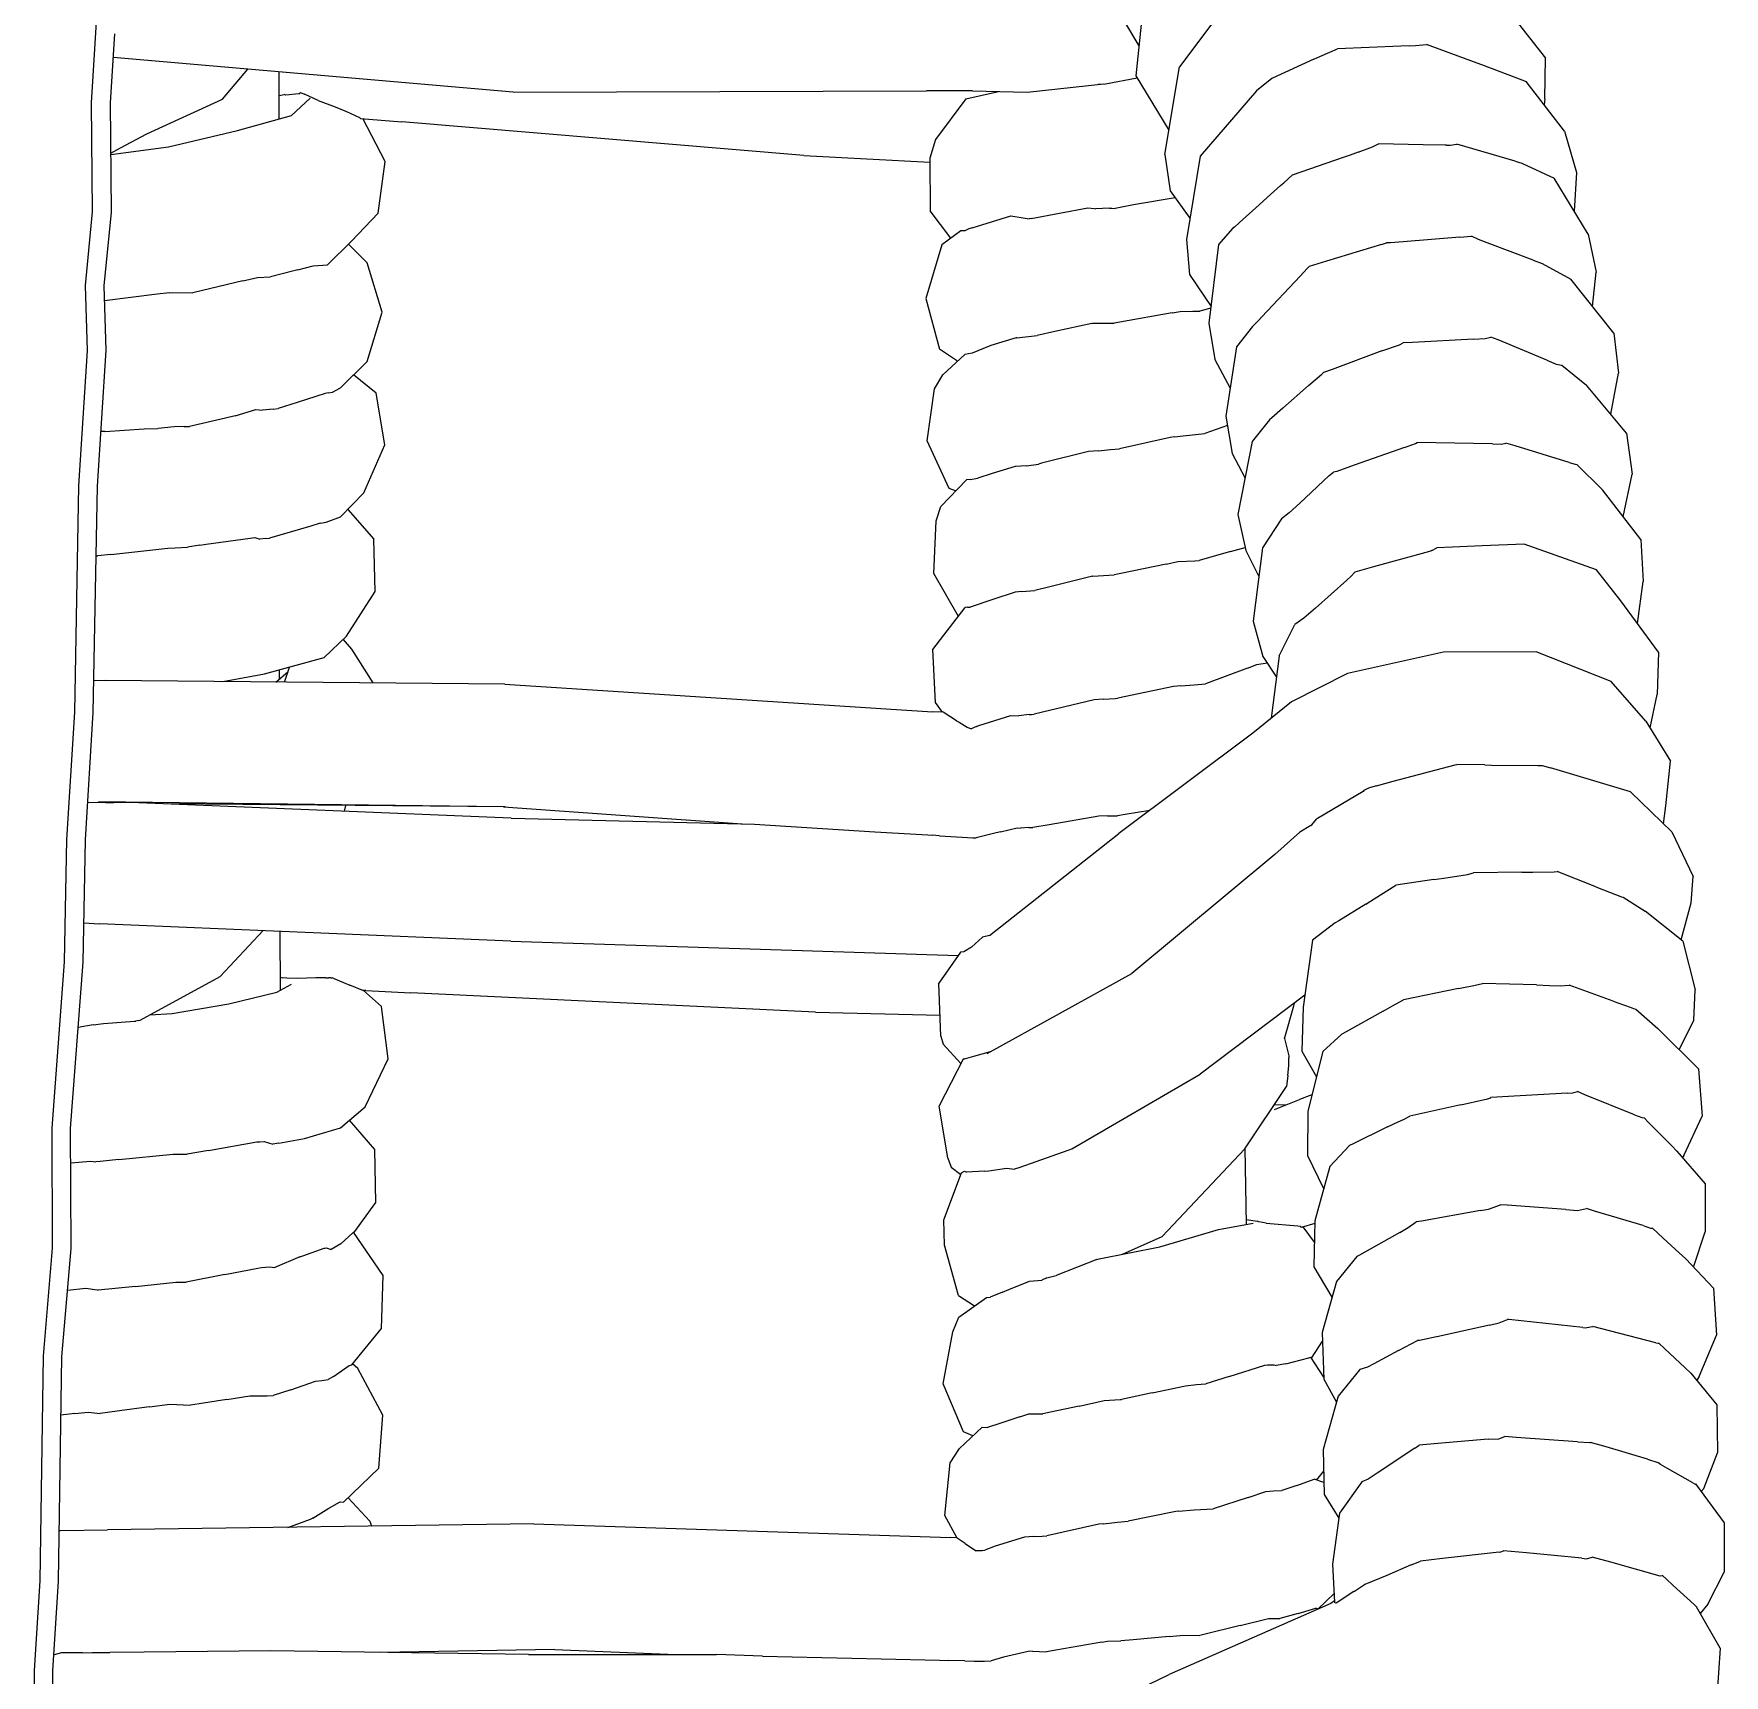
# Model space of a CAD drawing. Header units: centimetres. Extents: x 5488 to 20269, y -31398 to -19684.
# Drawn here: x 16879.18 to 16893.03, y -23153.97 to -23140.53 of the extents above; entities that cross this region are included whole.
import ezdxf

# ---------------------------------------------------------------- set-up
doc = ezdxf.new("R2010")
doc.units = ezdxf.units.CM
doc.layers.add('xxx_Auto_Tefris_Tefris', color=32, linetype='Continuous', lineweight=15)

# ---------------------------------------------------------------- blocks, each defined once
blk = doc.blocks.new('trtetre')
at = {"color": 0, "linetype": 'ByBlock'}
for points in [[(408.482, 43.179), (408.477, 42.209)], [(408.634, 43.174), (408.628, 42.205)], [(400.786, 42.939), (399.332, 42.237)], [(394.819, 42.021), (394.847, 42.426)], [(398.008, 41.657), (399.332, 42.237)], [(400.691, 42.096), (400.791, 42.127)], [(400.845, 42.13), (400.791, 42.127)], [(400.931, 42.128), (400.845, 42.13)], [(401.007, 42.126), (400.931, 42.128)], [(401.007, 42.126), (401.144, 42.122)], [(401.214, 42.12), (401.144, 42.122)], [(401.691, 42.111), (401.214, 42.12)], [(402.664, 42.089), (401.691, 42.111)], [(408.477, 42.209), (408.431, 41.474)], [(408.628, 42.205), (408.582, 41.47)], [(394.819, 42.021), (395.014, 41.684)], [(399.628, 41.953), (399.73, 41.962)], [(399.837, 41.964), (399.73, 41.962)], [(399.885, 41.972), (399.837, 41.964)], [(399.885, 41.972), (400.261, 42.038)], [(400.261, 42.038), (400.338, 42.052)], [(400.453, 42.048), (400.338, 42.052)], [(400.453, 42.048), (400.489, 42.049)], [(400.489, 42.049), (400.691, 42.096)], [(402.665, 42.089), (403.042, 42.075)], [(404.582, 42.075), (403.041, 42.075)], [(404.365, 42.034), (403.373, 42.075)], [(404.365, 42.034), (405.794, 42.058)], [(404.582, 42.075), (406.692, 42.044)], [(406.693, 42.044), (407.729, 42.055)], [(407.729, 42.055), (408.011, 42.058)], [(408.094, 42.059), (408.011, 42.058)], [(408.156, 42.059), (408.094, 42.059)], [(408.236, 42.06), (408.156, 42.059)], [(408.236, 42.06), (408.407, 42.061)], [(408.407, 42.061), (408.468, 42.078)], [(398.752, 41.836), (398.518, 41.78)], [(398.752, 41.836), (399.061, 41.913)], [(399.061, 41.913), (399.082, 41.918)], [(399.213, 41.917), (399.082, 41.918)], [(399.333, 41.926), (399.213, 41.917)], [(399.333, 41.926), (399.628, 41.953)], [(394.921, 41.661), (394.983, 41.738)], [(395.033, 41.666), (395.014, 41.684)], [(398.114, 41.703), (397.982, 41.575)], [(398.113, 41.703), (398.132, 41.696)], [(398.275, 41.739), (398.132, 41.696)], [(398.275, 41.739), (398.425, 41.78)], [(398.427, 41.78), (398.425, 41.78)], [(398.518, 41.78), (398.427, 41.78)], [(394.921, 41.661), (394.787, 41.399)], [(395.033, 41.666), (395.203, 41.509)], [(397.814, 41.555), (397.733, 41.501)], [(397.82, 41.559), (397.814, 41.555)], [(397.82, 41.559), (397.966, 41.653)], [(397.966, 41.653), (397.972, 41.651)], [(397.972, 41.651), (397.978, 41.645)], [(397.996, 41.335), (397.978, 41.645)], [(397.979, 41.636), (398.008, 41.657)], [(395.203, 41.509), (395.262, 41.454)], [(395.262, 41.454), (395.288, 41.431)], [(395.288, 41.431), (395.293, 41.43)], [(395.293, 41.43), (395.31, 41.432)], [(395.31, 41.432), (395.716, 41.319)], [(397.351, 41.341), (397.551, 41.426)], [(397.551, 41.426), (397.731, 41.501)], [(397.731, 41.501), (397.733, 41.501)], [(408.431, 41.474), (408.404, 39.638)], [(408.582, 41.47), (408.555, 39.632)], [(394.786, 40.996), (394.787, 41.399)], [(395.716, 41.319), (395.868, 41.278)], [(395.915, 41.29), (395.868, 41.278)], [(395.951, 41.286), (395.915, 41.29)], [(395.951, 41.286), (396.406, 41.241)], [(396.63, 41.235), (397.094, 41.288)], [(397.094, 41.288), (397.275, 41.309)], [(397.292, 41.319), (397.275, 41.309)], [(397.351, 41.341), (397.292, 41.319)], [(397.938, 40.916), (397.996, 41.335)], [(396.406, 41.241), (396.595, 41.225)], [(396.617, 41.234), (396.595, 41.225)], [(396.63, 41.235), (396.617, 41.234)], [(400.519, 41.113), (400.757, 41.186)], [(400.757, 41.186), (400.842, 41.219)], [(400.861, 41.222), (400.842, 41.219)], [(400.861, 41.222), (400.871, 41.224)], [(400.871, 41.224), (400.914, 41.224)], [(400.96, 41.195), (400.914, 41.224)], [(401.004, 41.166), (400.96, 41.195)], [(401.004, 41.166), (401.07, 41.121)], [(395.02, 40.677), (394.786, 40.996)], [(399.756, 40.991), (399.67, 40.983)], [(399.872, 41.004), (399.756, 40.991)], [(399.872, 41.004), (399.908, 41.007)], [(399.908, 41.007), (400.334, 41.103)], [(400.373, 41.105), (400.334, 41.103)], [(400.441, 41.109), (400.374, 41.105)], [(400.441, 41.109), (400.519, 41.113)], [(401.07, 41.121), (401.17, 40.936)], [(401.072, 41.118), (401.124, 41.116)], [(404.538, 41.003), (401.124, 41.116)], [(404.538, 41.003), (408.029, 41.054)], [(405.88, 40.982), (405.868, 41.023)], [(406.554, 41.033), (406.367, 40.967)], [(408.416, 41.06), (408.029, 41.054)], [(408.424, 41.059), (408.416, 41.06)], [(397.755, 40.659), (397.938, 40.916)], [(398.063, 40.765), (397.944, 40.959)], [(398.687, 40.788), (398.973, 40.88)], [(399.128, 40.89), (398.973, 40.88)], [(399.256, 40.901), (399.128, 40.89)], [(399.256, 40.901), (399.278, 40.903)], [(399.278, 40.903), (399.67, 40.983)], [(401.17, 40.936), (401.128, 40.506)], [(405.88, 40.982), (406.059, 40.79)], [(406.216, 40.877), (406.124, 40.824)], [(406.349, 40.958), (406.216, 40.877)], [(406.349, 40.958), (406.351, 40.959)], [(406.367, 40.967), (406.351, 40.959)], [(394.952, 40.714), (394.841, 40.424)], [(394.952, 40.714), (394.974, 40.74)], [(398.072, 40.395), (398.063, 40.765)], [(398.286, 40.69), (398.411, 40.731)], [(398.477, 40.735), (398.411, 40.731)], [(398.541, 40.74), (398.477, 40.735)], [(398.687, 40.788), (398.541, 40.74)], [(406.097, 40.827), (405.808, 40.547)], [(406.124, 40.824), (406.097, 40.827)], [(395.024, 40.679), (395.02, 40.677)], [(395.044, 40.668), (395.024, 40.679)], [(395.044, 40.668), (395.251, 40.551)], [(397.319, 40.385), (397.628, 40.588)], [(397.628, 40.588), (397.704, 40.638)], [(397.704, 40.638), (397.755, 40.66)], [(398.065, 40.666), (398.144, 40.639)], [(398.125, 40.646), (398.067, 40.574)], [(398.286, 40.69), (398.144, 40.639)], [(395.251, 40.551), (395.308, 40.519)], [(395.308, 40.519), (395.329, 40.501)], [(395.414, 40.475), (395.329, 40.501)], [(395.414, 40.475), (395.753, 40.375)], [(401.128, 40.506), (401.05, 40.386)], [(405.808, 40.547), (405.774, 40.115)], [(394.847, 40.03), (394.841, 40.424)], [(395.753, 40.375), (395.881, 40.337)], [(395.886, 40.338), (395.881, 40.337)], [(395.989, 40.332), (395.886, 40.338)], [(395.989, 40.332), (396.491, 40.296)], [(396.631, 40.307), (396.584, 40.289)], [(396.719, 40.312), (396.631, 40.307)], [(396.719, 40.312), (397.133, 40.346)], [(397.133, 40.346), (397.285, 40.359)], [(397.303, 40.374), (397.285, 40.359)], [(397.319, 40.385), (397.303, 40.374)], [(397.948, 39.959), (398.072, 40.395)], [(401.05, 40.386), (400.866, 40.212)], [(396.491, 40.296), (396.584, 40.289)], [(400.557, 40.128), (400.712, 40.179)], [(400.712, 40.179), (400.82, 40.214)], [(400.866, 40.213), (400.82, 40.214)], [(400.942, 40.284), (401.018, 40.252)], [(401.018, 40.252), (401.184, 39.857)], [(395.059, 39.77), (394.847, 40.03)], [(400.07, 40.04), (399.865, 39.995)], [(400.07, 40.04), (400.306, 40.091)], [(400.306, 40.091), (400.367, 40.104)], [(400.483, 40.104), (400.367, 40.104)], [(400.557, 40.128), (400.483, 40.104)], [(405.774, 40.115), (405.979, 39.731)], [(407.053, 39.986), (407.28, 40.022)], [(407.28, 40.022), (407.349, 40.032)], [(407.52, 40.024), (407.349, 40.032)], [(407.687, 40.046), (407.52, 40.024)], [(407.687, 40.046), (407.872, 40.072)], [(407.872, 40.072), (408.089, 40.101)], [(408.188, 40.089), (408.089, 40.101)], [(408.298, 40.101), (408.188, 40.089)], [(408.298, 40.101), (408.411, 40.114)], [(397.772, 39.74), (397.948, 39.959)], [(398.067, 39.82), (397.962, 40.009)], [(399.473, 39.932), (399.198, 39.873)], [(399.473, 39.932), (399.722, 39.985)], [(399.735, 39.986), (399.722, 39.985)], [(399.865, 39.995), (399.735, 39.986)], [(406.529, 39.908), (406.326, 39.836)], [(406.529, 39.908), (406.673, 39.954)], [(406.722, 39.955), (406.673, 39.954)], [(406.864, 39.956), (406.722, 39.955)], [(407.053, 39.986), (406.864, 39.956)], [(394.99, 39.799), (394.848, 39.458)], [(394.99, 39.799), (395.011, 39.828)], [(395.107, 39.726), (395.059, 39.77)], [(398.08, 39.437), (398.067, 39.82)], [(398.067, 39.802), (398.172, 39.64)], [(398.842, 39.797), (398.55, 39.704)], [(398.842, 39.797), (399.032, 39.858)], [(399.11, 39.864), (399.032, 39.858)], [(399.198, 39.873), (399.11, 39.864)], [(401.184, 39.857), (401.104, 39.432)], [(406.18, 39.797), (406.05, 39.708)], [(406.18, 39.797), (406.221, 39.823)], [(406.275, 39.83), (406.221, 39.823)], [(406.326, 39.836), (406.275, 39.83)], [(395.107, 39.726), (395.275, 39.568)], [(397.453, 39.586), (397.655, 39.694)], [(397.655, 39.694), (397.708, 39.722)], [(397.708, 39.722), (397.772, 39.74)], [(398.167, 39.648), (398.078, 39.507)], [(398.189, 39.644), (398.172, 39.64)], [(398.377, 39.693), (398.189, 39.644)], [(398.377, 39.693), (398.456, 39.707)], [(398.475, 39.701), (398.456, 39.707)], [(398.526, 39.703), (398.475, 39.701)], [(398.55, 39.704), (398.526, 39.703)], [(406.029, 39.701), (405.786, 39.404)], [(405.979, 39.731), (406.024, 39.694)], [(406.039, 39.705), (406.029, 39.701)], [(406.05, 39.708), (406.039, 39.705)], [(408.404, 39.638), (408.329, 38.749)], [(408.555, 39.632), (408.481, 38.746)], [(395.275, 39.568), (395.322, 39.525)], [(395.328, 39.526), (395.322, 39.525)], [(395.345, 39.521), (395.328, 39.526)], [(395.345, 39.521), (395.862, 39.388)], [(396.708, 39.377), (397.141, 39.472)], [(397.142, 39.473), (397.283, 39.502)], [(397.283, 39.502), (397.285, 39.503)], [(397.285, 39.503), (397.289, 39.504)], [(397.289, 39.504), (397.298, 39.504)], [(397.453, 39.586), (397.298, 39.504)], [(394.874, 39.074), (394.848, 39.458)], [(395.88, 39.391), (395.862, 39.388)], [(395.925, 39.399), (395.88, 39.391)], [(395.945, 39.397), (395.925, 39.399)], [(395.945, 39.397), (396.551, 39.332)], [(396.551, 39.332), (396.562, 39.331)], [(396.629, 39.359), (396.562, 39.331)], [(396.708, 39.377), (396.629, 39.359)], [(397.962, 39.02), (398.08, 39.437)], [(401.104, 39.432), (401.057, 39.313)], [(405.786, 39.404), (405.773, 38.97)], [(401.057, 39.313), (400.83, 39.15)], [(401.059, 39.134), (400.927, 39.219)], [(395.101, 38.835), (394.874, 39.074)], [(398.147, 38.899), (397.999, 39.148)], [(400.646, 39.086), (400.477, 39.017)], [(400.697, 39.107), (400.646, 39.086)], [(400.697, 39.107), (400.798, 39.148)], [(400.83, 39.15), (400.798, 39.148)], [(401.059, 39.134), (401.172, 38.721)], [(407.801, 39.06), (407.47, 39.024)], [(407.801, 39.06), (408.107, 39.09)], [(408.115, 39.089), (408.107, 39.09)], [(408.207, 39.075), (408.115, 39.089)], [(408.358, 39.09), (408.207, 39.075)], [(397.795, 38.814), (397.962, 39.02)], [(399.926, 38.84), (400.259, 38.971)], [(400.336, 38.99), (400.259, 38.971)], [(400.336, 38.99), (400.375, 39.009)], [(400.477, 39.017), (400.375, 39.009)], [(405.773, 38.97), (406.015, 38.616)], [(407.07, 38.963), (406.799, 38.91)], [(407.07, 38.963), (407.386, 39.025)], [(407.428, 39.025), (407.386, 39.025)], [(407.47, 39.024), (407.428, 39.025)], [(395.038, 38.902), (394.943, 38.613)], [(395.156, 38.784), (395.101, 38.835)], [(395.156, 38.784), (395.285, 38.666)], [(397.443, 38.618), (397.775, 38.803)], [(397.775, 38.803), (397.795, 38.814)], [(398.14, 38.522), (398.147, 38.899)], [(399.716, 38.797), (399.391, 38.652)], [(399.905, 38.835), (399.409, 38.736)], [(399.926, 38.84), (399.905, 38.835)], [(406.43, 38.81), (406.255, 38.747)], [(406.454, 38.819), (406.43, 38.81)], [(406.454, 38.819), (406.66, 38.906)], [(406.703, 38.9), (406.66, 38.906)], [(406.768, 38.906), (406.703, 38.9)], [(406.799, 38.91), (406.768, 38.906)], [(395.285, 38.666), (395.374, 38.583)], [(398.143, 38.699), (398.234, 38.572)], [(399.391, 38.652), (398.713, 37.934)], [(399.409, 38.736), (398.928, 38.595)], [(401.172, 38.721), (401.18, 38.514)], [(406.119, 38.71), (406.019, 38.62)], [(406.119, 38.71), (406.198, 38.758)], [(406.24, 38.745), (406.198, 38.758)], [(406.25, 38.746), (406.24, 38.745)], [(406.255, 38.747), (406.25, 38.746)], [(408.329, 38.749), (408.332, 37.768)], [(408.481, 38.746), (408.484, 37.765)], [(394.941, 38.22), (394.943, 38.613)], [(395.389, 38.583), (395.374, 38.583)], [(395.45, 38.562), (395.389, 38.583)], [(395.45, 38.562), (395.849, 38.443)], [(396.783, 38.439), (397.267, 38.525)], [(397.267, 38.525), (397.31, 38.532)], [(397.374, 38.578), (397.31, 38.532)], [(397.443, 38.618), (397.374, 38.578)], [(398.018, 38.077), (398.14, 38.522)], [(398.14, 38.545), (398.251, 38.577)], [(398.261, 38.566), (398.252, 38.577)], [(398.278, 38.563), (398.261, 38.566)], [(398.538, 38.541), (398.278, 38.563)], [(398.538, 38.541), (398.597, 38.531)], [(398.597, 38.531), (398.613, 38.526)], [(398.7, 38.513), (398.613, 38.526)], [(398.928, 38.595), (398.645, 38.542)], [(398.7, 38.552), (398.709, 37.929)], [(401.18, 38.514), (401.034, 38.129)], [(406.012, 38.62), (405.833, 38.374)], [(406.019, 38.62), (406.015, 38.616)], [(395.849, 38.443), (395.914, 38.423)], [(395.989, 38.439), (395.914, 38.423)], [(396.083, 38.431), (395.989, 38.439)], [(396.083, 38.431), (396.565, 38.396)], [(396.565, 38.396), (396.619, 38.392)], [(396.717, 38.427), (396.619, 38.392)], [(396.783, 38.439), (396.717, 38.427)], [(405.833, 38.374), (405.841, 37.94)], [(395.174, 37.952), (394.941, 38.22)], [(398.199, 37.987), (398.068, 38.259)], [(400.554, 38.083), (400.159, 37.943)], [(400.597, 38.098), (400.554, 38.083)], [(400.597, 38.098), (400.601, 38.1)], [(400.623, 38.096), (400.601, 38.1)], [(400.665, 38.092), (400.623, 38.096)], [(400.811, 38.113), (400.665, 38.092)], [(400.847, 38.117), (400.811, 38.113)], [(400.847, 38.117), (400.992, 38.125)], [(401.01, 38.116), (400.992, 38.125)], [(401.034, 38.129), (401.01, 38.116)], [(401.12, 38.084), (401.04, 38.144)], [(401.147, 38.01), (401.12, 38.084)], [(395.117, 37.987), (394.966, 37.667)], [(395.117, 37.987), (395.128, 38.005)], [(395.216, 37.908), (395.174, 37.952)], [(397.856, 37.907), (398.018, 38.077)], [(398.197, 37.625), (398.199, 37.987)], [(400.159, 37.943), (400.129, 37.933)], [(401.147, 38.01), (401.217, 37.581)], [(407.202, 37.947), (406.808, 37.877)], [(407.202, 37.947), (407.378, 37.977)], [(407.415, 37.977), (407.378, 37.977)], [(407.492, 37.977), (407.415, 37.977)], [(407.938, 38.022), (407.492, 37.977)], [(407.938, 38.022), (408.091, 38.037)], [(408.091, 38.037), (408.126, 38.041)], [(408.169, 38.035), (408.126, 38.041)], [(408.331, 38.047), (408.169, 38.035)], [(395.216, 37.908), (395.406, 37.717)], [(397.543, 37.754), (397.837, 37.897)], [(397.837, 37.897), (397.846, 37.901)], [(397.846, 37.901), (397.856, 37.907)], [(398.713, 37.934), (398.371, 37.423)], [(400.129, 37.933), (399.079, 37.323)], [(405.841, 37.94), (406.047, 37.698)], [(406.416, 37.849), (406.121, 37.761)], [(406.626, 37.887), (406.416, 37.85)], [(406.626, 37.887), (406.676, 37.894)], [(406.746, 37.872), (406.676, 37.894)], [(406.783, 37.876), (406.746, 37.872)], [(406.808, 37.877), (406.783, 37.876)], [(394.997, 37.278), (394.966, 37.667)], [(395.406, 37.717), (395.442, 37.68)], [(395.462, 37.678), (395.442, 37.68)], [(395.52, 37.655), (395.462, 37.678)], [(396.943, 37.572), (397.362, 37.667)], [(397.414, 37.694), (397.362, 37.667)], [(397.456, 37.713), (397.414, 37.694)], [(397.543, 37.754), (397.456, 37.713)], [(406.121, 37.761), (405.919, 37.59)], [(408.332, 37.768), (408.229, 36.406)], [(408.484, 37.765), (408.381, 36.402)], [(395.52, 37.655), (395.927, 37.49)], [(396.751, 37.53), (396.733, 37.526)], [(396.943, 37.572), (396.751, 37.53)], [(398.074, 37.137), (398.197, 37.625)], [(398.163, 37.49), (398.266, 37.53)], [(398.469, 37.61), (398.266, 37.53)], [(398.472, 37.573), (398.37, 37.571)], [(401.021, 37.2), (401.217, 37.581)], [(405.919, 37.59), (405.73, 37.197)], [(395.927, 37.49), (395.989, 37.465)], [(396.025, 37.475), (395.989, 37.465)], [(396.073, 37.478), (396.025, 37.475)], [(396.073, 37.478), (396.698, 37.514)], [(396.706, 37.518), (396.698, 37.514)], [(396.733, 37.526), (396.706, 37.518)], [(398.362, 37.334), (398.371, 37.423)], [(394.997, 37.278), (395.33, 36.949)], [(398.245, 37.134), (398.125, 37.343)], [(398.221, 36.676), (399.079, 37.323)], [(398.362, 37.334), (398.352, 37.253)], [(398.352, 37.253), (398.352, 37.187)], [(395.154, 37.122), (395.036, 36.881)], [(397.918, 36.994), (398.074, 37.137)], [(398.235, 36.773), (398.245, 37.134)], [(398.352, 37.173), (398.352, 37.187)], [(398.388, 37.031), (398.352, 37.173)], [(400.824, 37.152), (399.639, 36.497)], [(400.932, 37.175), (400.796, 37.137)], [(401.01, 37.196), (400.932, 37.175)], [(401.01, 37.196), (401.015, 37.198)], [(401.015, 37.198), (401.021, 37.2)], [(401.183, 37.077), (401.039, 37.234)], [(405.73, 37.197), (405.785, 36.768)], [(397.581, 36.805), (397.882, 36.974)], [(397.882, 36.974), (397.914, 36.992)], [(397.914, 36.992), (397.918, 36.994)], [(398.314, 36.766), (398.389, 37.024)], [(398.388, 37.031), (398.389, 37.024)], [(401.203, 37.01), (401.183, 37.077)], [(401.203, 37.01), (401.22, 36.578)], [(395.036, 36.881), (395.024, 36.632)], [(395.51, 36.789), (395.33, 36.949)], [(402.231, 36.814), (401.21, 36.838)], [(407.763, 36.881), (407.106, 36.522)], [(407.684, 36.837), (407.501, 36.824)], [(407.777, 36.883), (407.763, 36.881)], [(407.777, 36.883), (407.799, 36.887)], [(407.809, 36.888), (407.799, 36.887)], [(408.062, 36.906), (407.809, 36.888)], [(408.148, 36.919), (408.063, 36.906)], [(408.148, 36.919), (408.269, 36.941)], [(395.529, 36.784), (395.51, 36.789)], [(395.556, 36.774), (395.529, 36.784)], [(395.695, 36.724), (395.556, 36.774)], [(395.695, 36.724), (396.056, 36.593)], [(396.962, 36.621), (397.413, 36.712)], [(397.42, 36.716), (397.413, 36.712)], [(397.504, 36.762), (397.42, 36.716)], [(397.581, 36.805), (397.504, 36.762)], [(398.159, 36.226), (398.235, 36.773)], [(398.309, 36.742), (398.314, 36.766)], [(402.231, 36.814), (405.546, 36.655)], [(405.785, 36.768), (405.933, 36.638)], [(407.037, 36.747), (406.643, 36.65)], [(407.501, 36.824), (407.037, 36.747)], [(395.124, 36.233), (395.024, 36.632)], [(396.131, 36.598), (396.056, 36.593)], [(396.218, 36.595), (396.131, 36.598)], [(396.325, 36.591), (396.218, 36.595)], [(396.325, 36.591), (396.766, 36.58)], [(396.836, 36.597), (396.766, 36.58)], [(396.936, 36.616), (396.836, 36.597)], [(396.962, 36.621), (396.936, 36.616)], [(401.043, 36.323), (401.22, 36.578)], [(405.915, 36.637), (405.546, 36.655)], [(405.915, 36.637), (405.939, 36.638)], [(405.939, 36.638), (406.046, 36.592)], [(406.097, 36.571), (406.046, 36.592)], [(406.182, 36.536), (406.097, 36.571)], [(406.643, 36.65), (406.522, 36.584)], [(406.614, 36.634), (406.615, 36.152)], [(398.468, 35.522), (399.639, 36.497)], [(406.182, 36.536), (406.189, 36.533)], [(406.201, 36.533), (406.189, 36.533)], [(406.201, 36.533), (406.22, 36.532)], [(406.242, 36.532), (406.22, 36.532)], [(406.242, 36.532), (406.323, 36.532)], [(406.323, 36.532), (406.47, 36.539)], [(406.47, 36.539), (406.562, 36.535)], [(406.562, 36.535), (406.596, 36.532)], [(406.615, 36.529), (406.596, 36.532)], [(407.106, 36.522), (406.756, 36.146)], [(400.862, 36.2), (400.952, 36.282)], [(400.952, 36.282), (401.016, 36.32)], [(401.016, 36.32), (401.043, 36.323)], [(404.726, 36.232), (401.062, 36.35)], [(408.229, 36.406), (408.211, 35.404)], [(408.381, 36.402), (408.363, 35.401)], [(395.138, 36.222), (395.057, 35.92)], [(395.124, 36.233), (395.434, 35.986)], [(397.973, 36.082), (398.159, 36.226)], [(400.806, 36.187), (399.744, 35.351)], [(400.806, 36.187), (400.862, 36.2)], [(404.726, 36.232), (408.095, 36.09)], [(397.723, 35.929), (397.943, 36.065)], [(397.943, 36.065), (397.973, 36.082)], [(408.223, 36.084), (408.095, 36.09)], [(395.057, 35.92), (395.039, 35.704)], [(395.615, 35.873), (395.434, 35.986)], [(395.628, 35.869), (395.615, 35.873)], [(395.775, 35.813), (395.628, 35.869)], [(397.684, 35.905), (397.549, 35.821)], [(397.723, 35.929), (397.684, 35.905)], [(395.837, 35.789), (395.775, 35.813)], [(395.837, 35.789), (396.155, 35.663)], [(397.166, 35.729), (397.084, 35.716)], [(397.166, 35.729), (397.477, 35.774)], [(397.549, 35.821), (397.477, 35.774)], [(395.215, 35.337), (395.039, 35.704)], [(396.179, 35.666), (396.155, 35.663)], [(396.353, 35.668), (396.179, 35.666)], [(396.445, 35.669), (396.353, 35.668)], [(396.445, 35.669), (396.839, 35.674)], [(396.89, 35.687), (396.839, 35.674)], [(397.084, 35.716), (396.89, 35.687)], [(398.262, 35.339), (398.468, 35.522)], [(395.215, 35.337), (395.554, 35.011)], [(398.172, 35.285), (398.262, 35.339)], [(398.647, 34.529), (399.744, 35.351)], [(400.714, 35.338), (400.579, 35.304)], [(400.714, 35.338), (400.773, 35.351)], [(400.773, 35.351), (400.913, 35.388)], [(400.94, 35.387), (400.913, 35.388)], [(401.029, 35.381), (400.94, 35.387)], [(401.213, 35.37), (401.029, 35.381)], [(401.214, 35.37), (401.275, 35.365)], [(401.31, 35.363), (401.275, 35.365)], [(401.743, 35.337), (401.31, 35.363)], [(402.729, 35.275), (401.743, 35.337)], [(408.211, 35.404), (408.147, 34.36)], [(408.363, 35.401), (408.299, 34.358)], [(395.284, 35.271), (395.264, 35.126)], [(397.743, 35.006), (398.117, 35.228)], [(398.117, 35.228), (398.126, 35.234)], [(398.164, 35.28), (398.126, 35.234)], [(398.172, 35.285), (398.164, 35.28)], [(399.492, 35.162), (399.692, 35.195)], [(399.692, 35.195), (399.756, 35.206)], [(399.837, 35.207), (399.756, 35.206)], [(399.837, 35.207), (399.909, 35.21)], [(399.909, 35.21), (400.315, 35.279)], [(400.315, 35.279), (400.449, 35.303)], [(400.482, 35.303), (400.449, 35.303)], [(400.482, 35.303), (400.55, 35.308)], [(400.579, 35.304), (400.55, 35.308)], [(404.723, 35.226), (402.729, 35.275)], [(404.787, 35.132), (402.831, 35.273)], [(404.723, 35.226), (407.772, 35.099)], [(395.264, 35.126), (395.226, 34.758)], [(404.771, 35.133), (407.535, 35.109)], [(404.787, 35.132), (408.104, 35.091)], [(406.079, 35.122), (406.091, 35.169)], [(407.484, 35.111), (407.482, 35.109)], [(407.772, 35.099), (407.978, 35.097)], [(408.035, 35.096), (407.978, 35.097)], [(408.047, 35.096), (408.035, 35.096)], [(408.192, 35.094), (408.047, 35.096)], [(395.554, 35.011), (396.21, 34.814)], [(397.497, 34.923), (396.989, 34.789)], [(397.634, 34.96), (397.497, 34.923)], [(397.634, 34.96), (397.684, 34.974)], [(397.684, 34.974), (397.701, 34.979)], [(397.701, 34.979), (397.737, 34.999)], [(397.737, 34.999), (397.743, 35.006)], [(395.427, 34.43), (395.226, 34.758)], [(396.277, 34.795), (396.21, 34.814)], [(396.313, 34.795), (396.277, 34.795)], [(396.692, 34.791), (396.313, 34.795)], [(396.748, 34.79), (396.692, 34.791)], [(396.748, 34.79), (396.976, 34.785)], [(396.989, 34.789), (396.976, 34.785)], [(395.393, 34.485), (395.334, 34.214)], [(398.332, 34.272), (398.647, 34.529)], [(400.912, 34.475), (400.954, 34.493)], [(400.987, 34.481), (400.954, 34.493)], [(401.054, 34.44), (400.987, 34.481)], [(395.427, 34.43), (395.712, 34.107)], [(398.432, 33.896), (398.498, 34.407)], [(399.946, 34.256), (400.44, 34.374)], [(400.461, 34.376), (400.44, 34.374)], [(400.479, 34.378), (400.461, 34.376)], [(400.479, 34.378), (400.565, 34.389)], [(400.631, 34.384), (400.566, 34.389)], [(400.891, 34.466), (400.631, 34.384)], [(400.912, 34.475), (400.891, 34.467)], [(401.074, 34.428), (401.054, 34.44)], [(401.074, 34.428), (401.185, 34.359)], [(401.184, 34.359), (401.271, 34.354)], [(401.191, 34.359), (401.246, 34.279)], [(404.775, 34.129), (401.271, 34.354)], [(408.147, 34.36), (408.112, 32.506)], [(408.299, 34.358), (408.264, 32.503)], [(395.323, 33.865), (395.334, 34.214)], [(397.871, 34.04), (398.332, 34.272)], [(399.297, 34.147), (399.753, 34.244)], [(399.776, 34.245), (399.753, 34.244)], [(399.874, 34.251), (399.776, 34.245)], [(399.874, 34.251), (399.946, 34.256)], [(401.246, 34.279), (401.269, 33.845)], [(395.712, 34.107), (396.327, 33.863)], [(398.565, 33.901), (398.454, 34.07)], [(398.69, 33.996), (399.035, 34.126)], [(399.129, 34.133), (399.035, 34.126)], [(399.237, 34.142), (399.129, 34.133)], [(399.237, 34.142), (399.297, 34.147)], [(404.775, 34.129), (408.048, 34.097)], [(405.855, 34.118), (406.028, 33.842)], [(406.58, 34.111), (406.539, 33.988)], [(406.65, 34.111), (406.551, 34.024)], [(406.62, 34.085), (406.62, 34.01)], [(407.084, 34.106), (406.744, 34.043)], [(408.142, 34.096), (408.048, 34.097)], [(397.086, 33.865), (397.871, 34.04)], [(398.614, 33.966), (398.53, 33.954)], [(398.69, 33.996), (398.614, 33.966)], [(406.744, 34.043), (406.255, 33.911)], [(395.323, 33.865), (395.634, 33.447)], [(396.327, 33.863), (397.086, 33.865)], [(398.432, 33.896), (398.304, 33.639)], [(398.644, 33.613), (398.565, 33.901)], [(401.269, 33.845), (401.178, 33.726)], [(406.028, 33.842), (406.099, 33.761)], [(406.255, 33.911), (406.071, 33.735)], [(401.178, 33.726), (401.003, 33.5)], [(406.071, 33.735), (405.838, 33.37)], [(395.496, 33.632), (395.45, 33.289)], [(398.135, 33.505), (398.23, 33.589)], [(398.23, 33.589), (398.304, 33.639)], [(398.569, 33.013), (398.644, 33.613)], [(401.06, 33.573), (401.261, 33.223)], [(395.634, 33.447), (395.832, 33.192)], [(397.878, 33.276), (398.135, 33.505)], [(400.541, 33.37), (400.595, 33.374)], [(400.595, 33.374), (400.777, 33.435)], [(400.777, 33.435), (400.963, 33.499)], [(400.986, 33.499), (400.963, 33.499)], [(400.986, 33.499), (401.003, 33.5)], [(395.469, 32.945), (395.45, 33.289)], [(397.843, 33.243), (397.813, 33.211)], [(397.878, 33.276), (397.843, 33.243)], [(398.705, 33.033), (398.598, 33.248)], [(399.958, 33.243), (399.783, 33.234)], [(399.96, 33.243), (399.958, 33.243)], [(399.96, 33.243), (400.311, 33.331)], [(400.311, 33.331), (400.434, 33.362)], [(400.541, 33.37), (400.434, 33.362)], [(405.838, 33.37), (405.847, 32.94)], [(395.832, 33.192), (396.426, 32.981)], [(397.2, 33.043), (397.66, 33.168)], [(397.66, 33.168), (397.813, 33.211)], [(398.831, 33.043), (399.087, 33.117)], [(399.123, 33.118), (399.087, 33.117)], [(399.262, 33.125), (399.123, 33.118)], [(399.357, 33.145), (399.262, 33.125)], [(399.357, 33.145), (399.729, 33.223)], [(399.729, 33.223), (399.783, 33.234)], [(401.261, 33.223), (401.242, 32.791)], [(396.426, 32.981), (396.768, 32.995)], [(396.768, 32.995), (397.011, 33.007)], [(397.011, 33.007), (397.139, 33.013)], [(397.181, 33.033), (397.139, 33.013)], [(397.181, 33.033), (397.2, 33.043)], [(398.412, 32.775), (398.569, 33.013)], [(398.771, 32.74), (398.705, 33.033)], [(398.831, 33.043), (398.71, 33.008)], [(407.222, 32.982), (406.861, 32.932)], [(407.274, 32.991), (407.223, 32.982)], [(407.274, 32.991), (407.375, 33.007)], [(407.475, 33.012), (407.375, 33.007)], [(407.535, 33.015), (407.475, 33.012)], [(408.004, 33.066), (407.535, 33.015)], [(408.004, 33.066), (408.109, 33.077)], [(408.118, 33.077), (408.109, 33.077)], [(408.123, 33.076), (408.118, 33.077)], [(395.469, 32.945), (395.784, 32.538)], [(406.061, 32.697), (405.847, 32.94)], [(406.295, 32.813), (406.365, 32.834)], [(406.365, 32.834), (406.704, 32.932)], [(406.735, 32.935), (406.704, 32.932)], [(406.735, 32.935), (406.782, 32.942)], [(406.822, 32.928), (406.782, 32.942)], [(406.861, 32.932), (406.822, 32.928)], [(395.614, 32.757), (395.54, 32.409)], [(398.262, 32.645), (398.349, 32.725)], [(398.349, 32.725), (398.412, 32.775)], [(398.654, 32.14), (398.771, 32.74)], [(401.242, 32.791), (401.204, 32.673)], [(406.12, 32.758), (405.929, 32.562)], [(406.239, 32.801), (406.12, 32.758)], [(406.284, 32.811), (406.239, 32.801)], [(406.284, 32.811), (406.295, 32.813)], [(398.021, 32.421), (398.262, 32.645)], [(401.204, 32.673), (400.994, 32.455)], [(401.082, 32.546), (401.136, 32.525)], [(401.082, 32.546), (401.136, 32.525)], [(405.929, 32.562), (405.759, 32.168)], [(395.587, 32.072), (395.54, 32.409)], [(395.992, 32.329), (395.784, 32.538)], [(398.021, 32.421), (397.987, 32.392)], [(398.818, 32.24), (398.712, 32.436)], [(400.595, 32.345), (400.784, 32.404)], [(400.784, 32.404), (400.901, 32.441)], [(400.962, 32.453), (400.901, 32.441)], [(400.962, 32.453), (400.994, 32.455)], [(401.136, 32.525), (401.316, 32.137)], [(408.112, 32.506), (408.041, 31.394)], [(408.264, 32.503), (408.194, 31.395)], [(396.008, 32.328), (395.992, 32.329)], [(396.055, 32.314), (396.008, 32.328)], [(396.055, 32.314), (396.498, 32.178)], [(397.406, 32.191), (397.816, 32.335)], [(397.816, 32.335), (397.959, 32.386)], [(397.959, 32.386), (397.987, 32.392)], [(399.995, 32.224), (400.378, 32.32)], [(400.378, 32.32), (400.402, 32.326)], [(400.502, 32.34), (400.402, 32.326)], [(400.502, 32.34), (400.595, 32.345)], [(396.498, 32.178), (396.574, 32.155)], [(396.611, 32.162), (396.574, 32.155)], [(396.683, 32.161), (396.611, 32.162)], [(396.683, 32.161), (397.148, 32.151)], [(397.148, 32.151), (397.301, 32.149)], [(397.315, 32.157), (397.301, 32.149)], [(397.406, 32.191), (397.315, 32.157)], [(398.511, 31.963), (398.654, 32.14)], [(398.869, 31.935), (398.818, 32.24)], [(399.326, 32.109), (399.739, 32.202)], [(399.814, 32.208), (399.739, 32.202)], [(399.913, 32.217), (399.814, 32.208)], [(399.913, 32.217), (399.995, 32.224)], [(401.316, 32.137), (401.255, 31.71)], [(405.759, 32.168), (405.828, 31.745)], [(395.587, 32.072), (395.913, 31.681)], [(398.856, 32.009), (399.04, 32.076)], [(399.217, 32.095), (399.04, 32.076)], [(399.289, 32.104), (399.217, 32.095)], [(399.289, 32.104), (399.326, 32.109)], [(407.064, 31.95), (407.358, 32.019)], [(407.403, 32.019), (407.358, 32.019)], [(407.403, 32.019), (407.484, 32.022)], [(407.484, 32.022), (407.616, 32.034)], [(407.729, 32.038), (407.618, 32.034)], [(408.051, 32.058), (407.729, 32.038)], [(408.051, 32.058), (408.083, 32.06)], [(395.716, 31.917), (395.652, 31.581)], [(398.192, 31.684), (398.401, 31.867)], [(398.401, 31.867), (398.492, 31.947)], [(398.492, 31.947), (398.511, 31.963)], [(398.78, 31.366), (398.869, 31.935)], [(406.475, 31.821), (406.632, 31.872)], [(406.674, 31.877), (406.632, 31.872)], [(406.674, 31.877), (406.761, 31.886)], [(406.816, 31.878), (406.761, 31.886)], [(406.984, 31.931), (406.816, 31.878)], [(406.984, 31.931), (407.064, 31.95)], [(405.828, 31.745), (406.015, 31.596)], [(406.188, 31.737), (406.122, 31.702)], [(406.223, 31.743), (406.188, 31.737)], [(406.223, 31.743), (406.247, 31.748)], [(406.247, 31.748), (406.475, 31.821)], [(395.689, 31.254), (395.652, 31.581)], [(396.117, 31.517), (395.913, 31.681)], [(397.998, 31.551), (398.069, 31.577)], [(398.081, 31.589), (398.069, 31.577)], [(398.192, 31.684), (398.081, 31.589)], [(398.958, 31.471), (398.833, 31.704)], [(401.188, 31.595), (401.006, 31.429)], [(401.255, 31.71), (401.188, 31.595)], [(406.122, 31.702), (405.903, 31.485)], [(396.162, 31.507), (396.117, 31.517)], [(396.24, 31.475), (396.162, 31.507)], [(396.24, 31.475), (396.639, 31.31)], [(397.592, 31.4), (397.998, 31.551)], [(399.007, 31.172), (398.958, 31.471)], [(401.066, 31.484), (401.214, 31.386)], [(405.903, 31.485), (405.78, 31.081)], [(396.639, 31.31), (396.697, 31.287)], [(396.744, 31.297), (396.697, 31.287)], [(396.839, 31.303), (396.744, 31.297)], [(396.839, 31.303), (397.339, 31.331)], [(397.339, 31.331), (397.417, 31.334)], [(397.447, 31.35), (397.417, 31.334)], [(397.592, 31.4), (397.447, 31.35)], [(398.65, 31.2), (398.78, 31.366)], [(400.586, 31.292), (400.795, 31.354)], [(400.794, 31.354), (400.948, 31.418)], [(400.948, 31.418), (401.006, 31.429)], [(401.325, 30.969), (401.214, 31.386)], [(408.041, 31.394), (408.058, 30.866)], [(408.194, 31.395), (408.211, 30.865)], [(395.689, 31.254), (396.043, 30.812)], [(398.6, 31.15), (398.65, 31.2)], [(398.928, 30.529), (399.007, 31.172)], [(399.308, 31.087), (399.738, 31.163)], [(399.738, 31.163), (399.784, 31.171)], [(399.958, 31.173), (399.784, 31.171)], [(399.966, 31.175), (399.958, 31.173)], [(399.966, 31.175), (400.269, 31.24)], [(400.269, 31.24), (400.414, 31.272)], [(400.58, 31.292), (400.414, 31.272)], [(400.58, 31.292), (400.586, 31.292)], [(395.864, 31.035), (395.835, 30.754)], [(398.26, 30.787), (398.573, 31.121)], [(398.573, 31.121), (398.6, 31.15)], [(399.165, 30.773), (398.99, 31.036)], [(398.992, 31.049), (399.081, 31.075)], [(399.138, 31.075), (399.081, 31.075)], [(399.244, 31.076), (399.138, 31.075)], [(399.308, 31.087), (399.244, 31.076)], [(405.78, 31.081), (405.904, 30.678)], [(401.196, 30.532), (401.325, 30.969)], [(406.978, 30.839), (407.33, 30.924)], [(407.498, 30.92), (407.33, 30.924)], [(407.523, 30.923), (407.498, 30.92)], [(407.523, 30.923), (407.623, 30.935)], [(407.623, 30.935), (408.054, 30.988)], [(395.9, 30.443), (395.835, 30.754)], [(396.276, 30.683), (396.043, 30.812)], [(398.26, 30.787), (398.202, 30.725)], [(399.192, 30.487), (399.165, 30.773)], [(406.472, 30.735), (406.503, 30.744)], [(406.503, 30.744), (406.695, 30.793)], [(406.8, 30.797), (406.695, 30.793)], [(406.922, 30.826), (406.8, 30.797)], [(406.922, 30.826), (406.978, 30.839)], [(408.058, 30.866), (407.998, 30.263)], [(408.211, 30.865), (408.152, 30.261)], [(396.35, 30.657), (396.276, 30.683)], [(396.35, 30.657), (396.727, 30.515)], [(397.594, 30.528), (398.043, 30.664)], [(398.043, 30.664), (398.185, 30.707)], [(398.202, 30.725), (398.185, 30.707)], [(405.904, 30.678), (406.056, 30.525)], [(406.228, 30.695), (406.03, 30.5)], [(406.346, 30.704), (406.228, 30.695)], [(406.472, 30.735), (406.346, 30.704)], [(396.727, 30.515), (396.799, 30.487)], [(396.799, 30.487), (396.856, 30.46)], [(396.951, 30.467), (396.856, 30.46)], [(396.951, 30.467), (397.416, 30.506)], [(397.416, 30.506), (397.52, 30.515)], [(397.52, 30.515), (397.553, 30.514)], [(397.594, 30.528), (397.553, 30.514)], [(398.81, 30.395), (398.928, 30.529)], [(399.078, 29.806), (399.192, 30.487)], [(401.039, 30.415), (401.196, 30.532)], [(401.121, 30.476), (401.291, 30.253)], [(406.03, 30.5), (405.813, 30.272)], [(395.9, 30.443), (396.18, 29.986)], [(398.595, 30.202), (398.756, 30.347)], [(398.756, 30.347), (398.798, 30.385)], [(398.798, 30.385), (398.81, 30.395)], [(400.946, 30.391), (400.629, 30.294)], [(400.946, 30.391), (400.973, 30.4)], [(400.973, 30.4), (401.007, 30.416)], [(401.007, 30.416), (401.039, 30.415)], [(395.996, 29.938), (396.015, 30.255)], [(398.531, 30.143), (398.595, 30.202)], [(399.325, 30.088), (399.163, 30.312)], [(399.284, 30.145), (399.624, 30.204)], [(399.624, 30.204), (399.775, 30.233)], [(399.803, 30.231), (399.775, 30.233)], [(399.821, 30.231), (399.803, 30.231)], [(399.821, 30.231), (399.935, 30.235)], [(399.947, 30.234), (399.935, 30.235)], [(399.998, 30.228), (399.947, 30.234)], [(400.462, 30.314), (399.998, 30.228)], [(400.462, 30.314), (400.479, 30.317)], [(400.528, 30.31), (400.479, 30.317)], [(400.629, 30.294), (400.528, 30.31)], [(401.294, 29.821), (401.291, 30.253)], [(405.813, 30.272), (405.755, 29.849)], [(407.998, 30.263), (408.006, 29.368)], [(408.152, 30.261), (408.16, 29.369)], [(398.531, 30.143), (398.42, 30.046)], [(399.368, 29.79), (399.325, 30.088)], [(396.093, 29.6), (395.996, 29.938)], [(396.438, 29.865), (396.18, 29.986)], [(397.907, 29.816), (398.324, 29.961)], [(398.393, 30.023), (398.324, 29.961)], [(398.42, 30.046), (398.393, 30.023)], [(396.445, 29.863), (396.438, 29.865)], [(396.499, 29.847), (396.445, 29.863)], [(396.499, 29.847), (396.975, 29.707)], [(397.784, 29.771), (397.85, 29.796)], [(397.85, 29.796), (397.907, 29.816)], [(398.618, 29.269), (399.078, 29.806)], [(399.368, 29.79), (399.247, 29.074)], [(401.247, 29.668), (401.294, 29.821)], [(402.327, 29.799), (401.294, 29.853)], [(402.327, 29.799), (405.619, 29.523)], [(405.755, 29.849), (405.937, 29.497)], [(408.003, 29.791), (407.531, 29.728)], [(408.003, 29.779), (407.924, 29.736)], [(397.03, 29.714), (396.975, 29.707)], [(397.058, 29.715), (397.03, 29.714)], [(397.061, 29.715), (397.058, 29.715)], [(397.061, 29.715), (397.073, 29.714)], [(397.073, 29.714), (397.253, 29.712)], [(397.253, 29.712), (397.617, 29.704)], [(397.666, 29.727), (397.617, 29.704)], [(397.784, 29.771), (397.666, 29.727)], [(400.999, 29.334), (401.247, 29.668)], [(407.531, 29.728), (406.964, 29.595)], [(407.924, 29.736), (407.707, 29.621)], [(396.093, 29.6), (396.409, 29.192)], [(399.605, 29.148), (399.335, 29.593)], [(405.957, 29.495), (405.619, 29.523)], [(406.964, 29.595), (406.524, 29.472)], [(406.623, 29.5), (406.623, 29.115)], [(407.707, 29.621), (407.089, 29.338)], [(396.255, 29.334), (396.26, 29.385)], [(405.965, 29.489), (405.957, 29.495)], [(406.073, 29.439), (405.965, 29.489)], [(406.166, 29.4), (406.073, 29.439)], [(406.304, 29.348), (406.166, 29.4)], [(406.524, 29.472), (406.369, 29.33)], [(408.006, 29.368), (407.971, 28.803)], [(408.16, 29.369), (408.078, 28.039)], [(396.255, 29.334), (396.249, 29.002)], [(398.493, 29.169), (398.618, 29.269)], [(400.497, 29.28), (399.868, 29.213)], [(400.945, 29.269), (400.497, 29.28)], [(400.999, 29.334), (400.73, 29.274)], [(400.945, 29.269), (401.322, 29.27)], [(404.708, 29.28), (401.322, 29.27)], [(404.708, 29.28), (407.983, 28.998)], [(406.304, 29.348), (406.417, 29.298)], [(406.449, 29.282), (406.417, 29.298)], [(406.464, 29.293), (406.449, 29.283)], [(406.464, 29.293), (406.569, 29.305)], [(406.569, 29.305), (406.584, 29.301)], [(406.623, 29.308), (406.584, 29.301)], [(407.089, 29.338), (406.88, 29.093)], [(396.673, 29.092), (396.409, 29.192)], [(396.716, 29.077), (396.673, 29.092)], [(398.147, 29.011), (398.486, 29.166)], [(398.486, 29.166), (398.493, 29.169)], [(399.537, 28.486), (399.605, 29.148)], [(399.594, 29.167), (399.855, 29.215)], [(399.855, 29.215), (399.916, 29.218)], [(396.472, 28.722), (396.249, 29.002)], [(396.741, 29.068), (396.716, 29.077)], [(396.741, 29.068), (396.809, 29.043)], [(396.809, 29.043), (397.225, 28.889)], [(398.017, 28.954), (397.955, 28.925)], [(398.098, 28.989), (398.017, 28.954)], [(398.147, 29.011), (398.099, 28.989)], [(398.82, 28.499), (399.247, 29.074)], [(397.315, 28.898), (397.225, 28.889)], [(397.364, 28.9), (397.315, 28.898)], [(397.364, 28.9), (397.435, 28.903)], [(397.435, 28.903), (397.955, 28.925)], [(399.807, 28.518), (399.58, 28.901)]]:
    blk.add_lwpolyline(points, dxfattribs=at)
blk = doc.blocks.new('koltukrewrweewr')
at = {"xscale": -1, "rotation": 270}
blk.add_blockref('trtetre', (-925.958, -51.65), dxfattribs=at)

msp = doc.modelspace()

# ---------------------------------------------------------------- block references
at = {"layer": 'xxx_Auto_Tefris_Tefris', "xscale": -1, "rotation": 90}
msp.add_blockref('koltukrewrweewr', (17236.167, -24037.688), dxfattribs=at)

doc.saveas('drawing.dxf')
